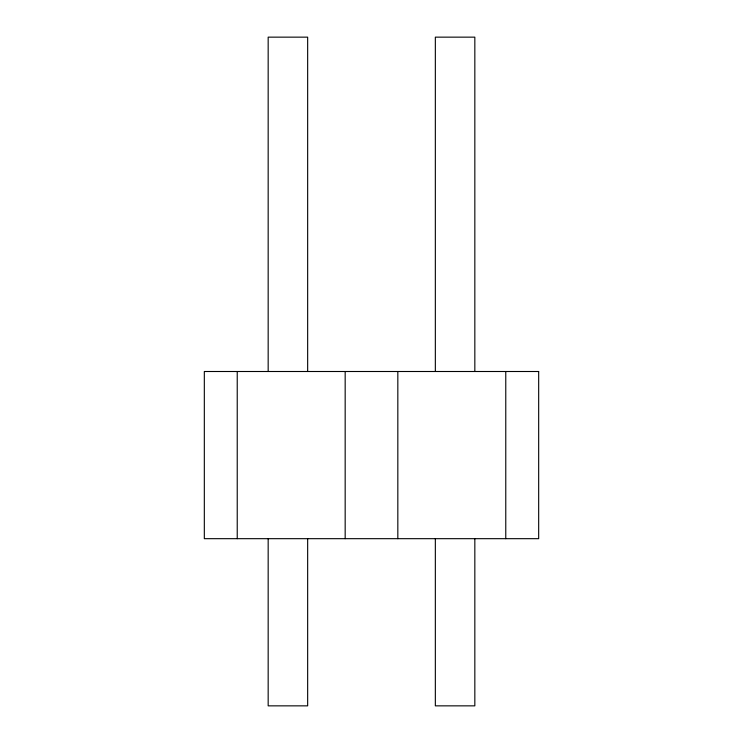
<?xml version="1.0" encoding="UTF-8"?>
<svg xmlns="http://www.w3.org/2000/svg" width="743" height="743" viewBox="0 0 743 743"><rect width="100%" height="100%" fill="white"/><g stroke="black" fill="none" stroke-linecap="round" stroke-linejoin="round"><path stroke-width="1.11" d="M505.769 371.5L505.769 538.675M474.833 371.5L474.833 37.15L435.342 37.15L435.342 371.5M474.833 538.675L474.833 705.85L435.342 705.85L435.342 538.675M397.83 371.5L397.83 538.675M345.17 371.5L345.17 538.675M307.658 371.5L307.658 37.15L268.167 37.15L268.167 371.5M307.658 538.675L307.658 705.85L268.167 705.85L268.167 538.675M237.231 371.5L237.231 538.675M538.675 371.5L204.325 371.5L204.325 538.675L538.675 538.675L538.675 371.5"/></g></svg>
